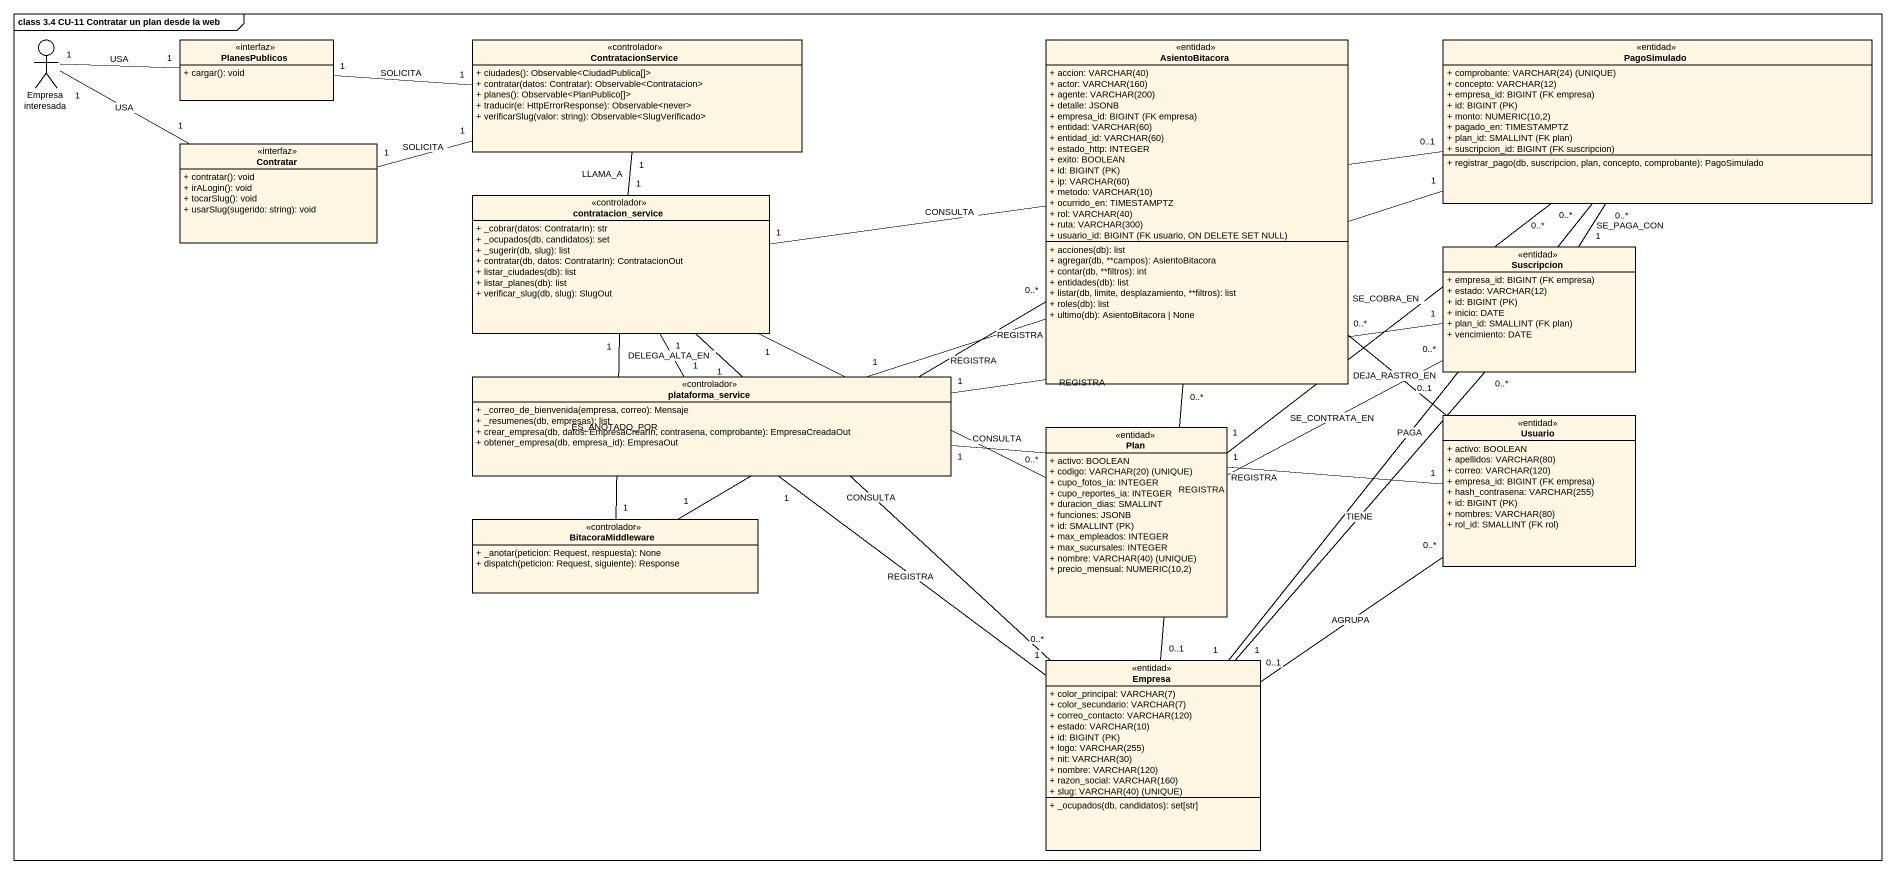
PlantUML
@startuml
mainframe class 3.4 CU-11 Contratar un plan desde la web
allowmixing
hide circle
hide empty members
skinparam classAttributeIconSize 0
actor "Empresa interesada" as Empresa_interesada
class PlanesPublicos <<interfaz>> {
  + cargar(): void
}
class ContratacionService <<controlador>> {
  + ciudades(): Observable<CiudadPublica[]>
  + contratar(datos: Contratar): Observable<Contratacion>
  + planes(): Observable<PlanPublico[]>
  + traducir(e: HttpErrorResponse): Observable<never>
  + verificarSlug(valor: string): Observable<SlugVerificado>
}
class AsientoBitacora <<entidad>> {
  {field} + accion: VARCHAR(40)
  {field} + actor: VARCHAR(160)
  {field} + agente: VARCHAR(200)
  + detalle: JSONB
  {field} + empresa_id: BIGINT (FK empresa)
  {field} + entidad: VARCHAR(60)
  {field} + entidad_id: VARCHAR(60)
  + estado_http: INTEGER
  + exito: BOOLEAN
  {field} + id: BIGINT (PK)
  {field} + ip: VARCHAR(60)
  {field} + metodo: VARCHAR(10)
  + ocurrido_en: TIMESTAMPTZ
  {field} + rol: VARCHAR(40)
  {field} + ruta: VARCHAR(300)
  {field} + usuario_id: BIGINT (FK usuario, ON DELETE SET NULL)
  + acciones(db): list
  + agregar(db, **campos): AsientoBitacora
  + contar(db, **filtros): int
  + entidades(db): list
  + listar(db, limite, desplazamiento, **filtros): list
  + roles(db): list
  + ultimo(db): AsientoBitacora | None
}
class PagoSimulado <<entidad>> {
  {field} + comprobante: VARCHAR(24) (UNIQUE)
  {field} + concepto: VARCHAR(12)
  {field} + empresa_id: BIGINT (FK empresa)
  {field} + id: BIGINT (PK)
  {field} + monto: NUMERIC(10,2)
  + pagado_en: TIMESTAMPTZ
  {field} + plan_id: SMALLINT (FK plan)
  {field} + suscripcion_id: BIGINT (FK suscripcion)
  + registrar_pago(db, suscripcion, plan, concepto, comprobante): PagoSimulado
}
class Contratar <<interfaz>> {
  + contratar(): void
  + irALogin(): void
  + tocarSlug(): void
  + usarSlug(sugerido: string): void
}
class contratacion_service <<controlador>> {
  + _cobrar(datos: ContratarIn): str
  + _ocupados(db, candidatos): set
  + _sugerir(db, slug): list
  + contratar(db, datos: ContratarIn): ContratacionOut
  + listar_ciudades(db): list
  + listar_planes(db): list
  + verificar_slug(db, slug): SlugOut
}
class Suscripcion <<entidad>> {
  {field} + empresa_id: BIGINT (FK empresa)
  {field} + estado: VARCHAR(12)
  {field} + id: BIGINT (PK)
  + inicio: DATE
  {field} + plan_id: SMALLINT (FK plan)
  + vencimiento: DATE
}
class plataforma_service <<controlador>> {
  + _correo_de_bienvenida(empresa, correo): Mensaje
  + _resumenes(db, empresas): list
  + crear_empresa(db, datos: EmpresaCrearIn, contrasena, comprobante): EmpresaCreadaOut
  + obtener_empresa(db, empresa_id): EmpresaOut
}
class Plan <<entidad>> {
  + activo: BOOLEAN
  {field} + codigo: VARCHAR(20) (UNIQUE)
  + cupo_fotos_ia: INTEGER
  + cupo_reportes_ia: INTEGER
  + duracion_dias: SMALLINT
  + funciones: JSONB
  {field} + id: SMALLINT (PK)
  + max_empleados: INTEGER
  + max_sucursales: INTEGER
  {field} + nombre: VARCHAR(40) (UNIQUE)
  {field} + precio_mensual: NUMERIC(10,2)
}
class Usuario <<entidad>> {
  + activo: BOOLEAN
  {field} + apellidos: VARCHAR(80)
  {field} + correo: VARCHAR(120)
  {field} + empresa_id: BIGINT (FK empresa)
  {field} + hash_contrasena: VARCHAR(255)
  {field} + id: BIGINT (PK)
  {field} + nombres: VARCHAR(80)
  {field} + rol_id: SMALLINT (FK rol)
}
class BitacoraMiddleware <<controlador>> {
  + _anotar(peticion: Request, respuesta): None
  + dispatch(peticion: Request, siguiente): Response
}
class Empresa <<entidad>> {
  {field} + color_principal: VARCHAR(7)
  {field} + color_secundario: VARCHAR(7)
  {field} + correo_contacto: VARCHAR(120)
  {field} + estado: VARCHAR(10)
  {field} + id: BIGINT (PK)
  {field} + logo: VARCHAR(255)
  {field} + nit: VARCHAR(30)
  {field} + nombre: VARCHAR(120)
  {field} + razon_social: VARCHAR(160)
  {field} + slug: VARCHAR(40) (UNIQUE)
  + _ocupados(db, candidatos): set[str]
}
Empresa_interesada "1" -right- "1" PlanesPublicos : USA
Empresa_interesada "1" -right- "1" Contratar : USA
PlanesPublicos "1" -right- "1" ContratacionService : SOLICITA
ContratacionService "1" -- "1" contratacion_service : LLAMA_A
Contratar "1" -right- "1" ContratacionService : SOLICITA
contratacion_service "1" -right- "0..1" PagoSimulado : CONSULTA
contratacion_service "1" -- "1" plataforma_service : DELEGA_ALTA_EN
contratacion_service "1" -right- "0..*" Plan : CONSULTA
contratacion_service "1" -- "1" BitacoraMiddleware : ES_ANOTADO_POR
contratacion_service "1" -- "0..*" Empresa : CONSULTA
Suscripcion "1" -up- "0..*" PagoSimulado : SE_PAGA_CON
plataforma_service "1" -right- "1" PagoSimulado : REGISTRA
plataforma_service "1" -right- "1" Suscripcion : REGISTRA
plataforma_service "1" -right- "1" Usuario : REGISTRA
plataforma_service "1" -- "1" Empresa : REGISTRA
Plan "1" -up- "0..*" PagoSimulado : SE_COBRA_EN
Plan "1" -right- "0..*" Suscripcion : SE_CONTRATA_EN
Usuario "0..1" -up- "0..*" AsientoBitacora : DEJA_RASTRO_EN
BitacoraMiddleware "1" -right- "0..*" AsientoBitacora : REGISTRA
Empresa "0..1" -up- "0..*" AsientoBitacora : REGISTRA
Empresa "1" -up- "0..*" PagoSimulado : PAGA
Empresa "1" -up- "0..*" Suscripcion : TIENE
Empresa "0..1" -up- "0..*" Usuario : AGRUPA
@enduml
